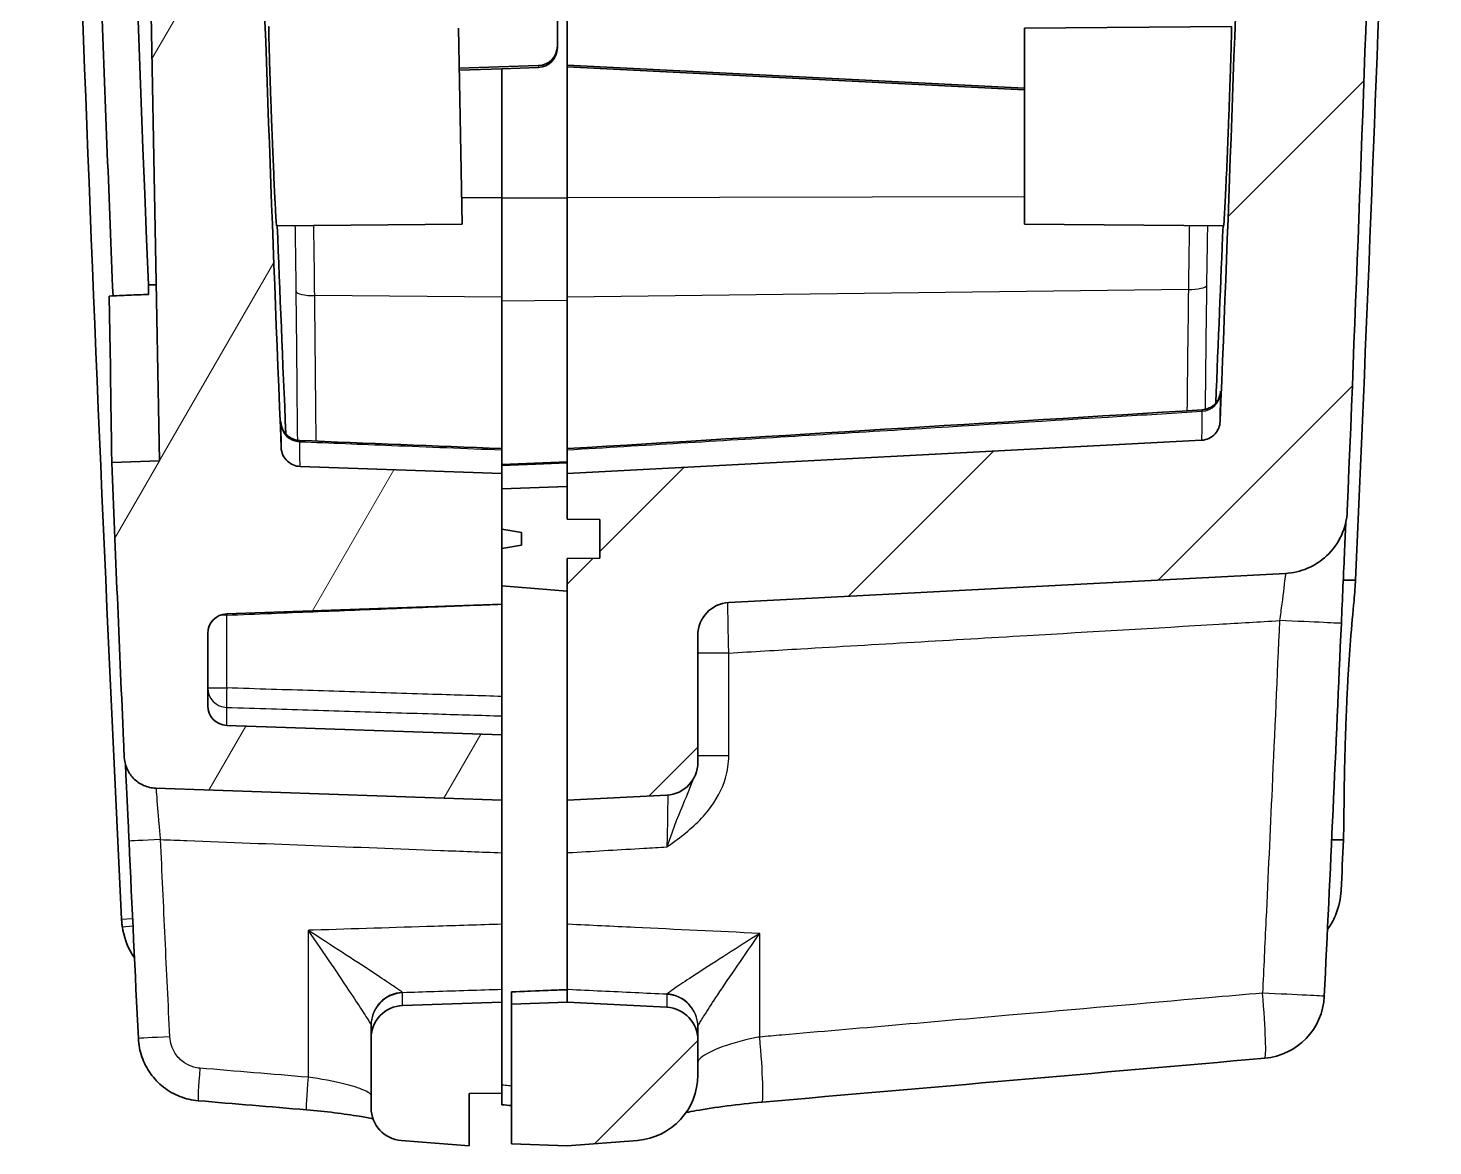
# Model space of a CAD drawing. Header units: millimetres. Extents: x 0 to 1594, y 0 to 281.
# Drawn here: x 646.35 to 667.85, y 130.27 to 147.38 of the extents above; entities that cross this region are included whole.
import ezdxf

# ---------------------------------------------------------------- set-up
doc = ezdxf.new("R2010")
doc.units = ezdxf.units.MM
doc.layers.add('Hatch (ISO)', color=1, linetype='Continuous', lineweight=18, true_color=0xff0000)
doc.layers.add('Visible (ISO)', color=7, linetype='Continuous', lineweight=35)
doc.layers.add('Visible Narrow (ISO)', color=7, linetype='Continuous', lineweight=25)

msp = doc.modelspace()

# ---------------------------------------------------------------- hatches: boundary and pattern name
at = {"layer": 'Hatch (ISO)'}
h = msp.add_hatch(dxfattribs=at)
h.set_pattern_fill('ANSI31', color=256, scale=25.4, angle=14.99998, style=0)
h.set_pattern_definition([(60, (386.5, -8), (-2.74963, 1.5875), [])])
edge = h.paths.add_edge_path()
edge.add_ellipse((652.1004, 130.8548), major_axis=(-0.5, 0), ratio=1, start_angle=0, end_angle=85.5)
edge.add_line((652.0612, 130.3564), (653.1004, 130.2746))
edge.add_line((653.1004, 130.2746), (653.1004, 131.0746))
edge.add_line((653.1004, 131.0746), (653.6004, 131.0789))
edge.add_line((653.6004, 131.0789), (653.6004, 132.4746))
edge.add_line((653.6004, 132.4746), (652.0829, 132.4216))
edge.add_ellipse((652.1004, 131.9219), major_axis=(-0.0174, 0.4997), ratio=1, start_angle=0, end_angle=88)
edge.add_line((651.6004, 131.9219), (651.6004, 130.8548))
edge = h.paths.add_edge_path()
edge.add_line((647.4128, 190.2909), (648.364, 140.7534))
edge.add_line((648.364, 140.7534), (647.6306, 140.7278))
edge.add_spline(control_points=[(647.6306, 140.7278), (647.6866, 139.3537), (647.7448, 137.9798), (647.8109, 136.4786), (647.8166, 136.3513), (647.8222, 136.2239)], knot_values=[-0.917369, -0.917369, -0.917369, -0.917369, -0.5048174, -0.5048174, -0.4665817, -0.4665817, -0.4665817, -0.4665817], degree=3, periodic=0)
edge.add_spline(control_points=[(647.8222, 136.2239), (647.8249, 136.1645), (647.8381, 136.1059), (647.8846, 135.9962), (647.9174, 135.946), (648.003, 135.8554), (648.0565, 135.8172), (648.1752, 135.7636), (648.2392, 135.7487), (648.3043, 135.7464)], knot_values=[-0.0747948, -0.0747948, -0.0747948, -0.0747948, -0.0569296, -0.0569296, -0.0390644, -0.0390644, -0.0195322, -0.0195322, 0, 0, 0, 0], degree=3, periodic=0)
edge.add_line((648.3043, 135.7464), (653.6004, 135.5615))
edge.add_line((653.6004, 135.5615), (653.6004, 136.5615))
edge.add_line((653.6004, 136.5615), (649.3899, 136.7085))
edge.add_ellipse((649.4004, 137.0083), major_axis=(-0.0105, -0.2998), ratio=1, start_angle=272, end_angle=360, ccw=False)
edge.add_line((649.1004, 137.0083), (649.1004, 138.1146))
edge.add_ellipse((649.4004, 138.1146), major_axis=(-0.3, 0), ratio=1, start_angle=272, end_angle=360, ccw=False)
edge.add_line((649.3899, 138.4144), (653.6004, 138.5615))
edge.add_line((653.6004, 138.5615), (653.6004, 138.8402))
edge.add_line((653.6004, 138.8402), (653.6004, 139.4115))
edge.add_line((653.6004, 139.4115), (653.9004, 139.4644))
edge.add_line((653.9004, 139.4644), (653.9004, 139.6586))
edge.add_line((653.9004, 139.6586), (653.6004, 139.7115))
edge.add_line((653.6004, 139.7115), (653.6004, 140.3265))
edge.add_line((653.6004, 140.3265), (653.6004, 140.5615))
edge.add_line((653.6004, 140.5615), (650.5127, 140.6693))
edge.add_spline(control_points=[(650.5127, 140.6693), (650.4768, 140.6705), (650.4415, 140.6782), (650.3751, 140.7057), (650.3447, 140.7254), (650.2899, 140.7765), (650.2668, 140.8085), (650.2342, 140.8795), (650.225, 140.9179), (650.2234, 140.9569)], knot_values=[-0.0449894, -0.0449894, -0.0449894, -0.0449894, -0.034214, -0.034214, -0.0234387, -0.0234387, -0.0117193, -0.0117193, 0, 0, 0, 0], degree=3, periodic=0)
edge.add_spline(control_points=[(650.2234, 140.9569), (649.9543, 147.582), (649.7381, 154.21), (649.3458, 170.1403), (649.2209, 179.4485), (649.2004, 188.7539)], knot_values=[-4.7805352, -4.7805352, -4.7805352, -4.7805352, -2.7916326, -2.7916326, 0, 0, 0, 0], degree=3, periodic=0)
edge.add_line((649.2004, 188.7539), (649.2004, 191.2039))
edge.add_spline(control_points=[(649.2004, 191.2039), (649.2461, 192.6233), (649.351, 194.0418), (649.6686, 196.7826), (649.8749, 198.1076), (650.1333, 199.4215)], knot_values=[-0.8517017, -0.8517017, -0.8517017, -0.8517017, -0.4256665, -0.4256665, -0.0239772, -0.0239772, -0.0239772, -0.0239772], degree=3, periodic=0)
edge.add_spline(control_points=[(650.1333, 199.4215), (650.1387, 199.4491), (650.1481, 199.4759), (650.1739, 199.526), (650.1902, 199.5491), (650.2364, 199.598), (650.2686, 199.6209), (650.3398, 199.6531), (650.3782, 199.662), (650.4172, 199.6634)], knot_values=[-0.040353, -0.040353, -0.040353, -0.040353, -0.0318958, -0.0318958, -0.0234387, -0.0234387, -0.0117193, -0.0117193, 0, 0, 0, 0], degree=3, periodic=0)
edge.add_line((650.4172, 199.6634), (653.6004, 199.7746))
edge.add_line((653.6004, 199.7746), (653.6004, 200.0095))
edge.add_line((653.6004, 200.0095), (653.6004, 200.8746))
edge.add_line((653.6004, 200.8746), (653.9004, 200.9275))
edge.add_line((653.9004, 200.9275), (653.9004, 201.1217))
edge.add_line((653.9004, 201.1217), (653.6004, 201.1746))
edge.add_line((653.6004, 201.1746), (653.6004, 201.4702))
edge.add_line((653.6004, 201.4702), (653.1004, 201.4746))
edge.add_line((653.1004, 201.4746), (653.1004, 202.2746))
edge.add_line((653.1004, 202.2746), (648.7365, 201.9311))
edge.add_spline(control_points=[(648.7365, 201.9311), (648.654, 201.9246), (648.5727, 201.9079), (648.416, 201.8549), (648.3413, 201.8188), (648.1625, 201.7032), (648.068, 201.6118), (647.9194, 201.3979), (647.8667, 201.2775), (647.8386, 201.1503)], knot_values=[-0.1277509, -0.1277509, -0.1277509, -0.1277509, -0.1029399, -0.1029399, -0.0781289, -0.0781289, -0.0390644, -0.0390644, 0, 0, 0, 0], degree=3, periodic=0)
edge.add_spline(control_points=[(647.8386, 201.1503), (647.5056, 199.6462), (647.2383, 198.1265), (646.8025, 194.824), (646.6566, 193.0352), (646.6004, 191.2452)], knot_values=[-0.9993222, -0.9993222, -0.9993222, -0.9993222, -0.5372447, -0.5372447, 0, 0, 0, 0], degree=3, periodic=0)
edge.add_line((646.6004, 191.2452), (646.6004, 190.3193))
edge.add_line((646.6004, 190.3193), (647.4128, 190.2909))
h = msp.add_hatch(dxfattribs=at)
h.set_pattern_fill('ANSI31', color=256, scale=25.4, style=0)
h.set_pattern_definition([(45, (386.5, -8), (-2.245064, 2.245064), [])])
edge = h.paths.add_edge_path()
edge.add_ellipse((656.1004, 131.8953), major_axis=(0.5, 0), ratio=1, start_angle=0, end_angle=87)
edge.add_line((656.1266, 132.3946), (654.6004, 132.4746))
edge.add_line((654.6004, 132.4746), (653.7504, 132.4449))
edge.add_line((653.7504, 132.4449), (653.7504, 130.3043))
edge.add_line((653.7504, 130.3043), (654.6004, 130.2746))
edge.add_line((654.6004, 130.2746), (655.6788, 130.3594))
edge.add_ellipse((655.6004, 131.3564), major_axis=(0.0785, -0.9969), ratio=1, start_angle=0, end_angle=85.5)
edge.add_line((656.6004, 131.3564), (656.6004, 131.8953))
edge = h.paths.add_edge_path()
edge.add_line((655.1004, 139.8571), (655.1004, 139.2658))
edge.add_line((655.1004, 139.2658), (654.6004, 139.2615))
edge.add_line((654.6004, 139.2615), (654.6004, 138.7615))
edge.add_line((654.6004, 138.7615), (654.6004, 135.5615))
edge.add_line((654.6004, 135.5615), (656.1266, 135.6414))
edge.add_ellipse((656.1004, 136.1408), major_axis=(0.0262, -0.4993), ratio=1, start_angle=0, end_angle=87)
edge.add_line((656.6004, 136.1408), (656.6004, 138.087))
edge.add_ellipse((657.1004, 138.087), major_axis=(-0.5, 0), ratio=1, start_angle=273, end_angle=360, ccw=False)
edge.add_line((657.0742, 138.5863), (665.5931, 139.0327))
edge.add_spline(control_points=[(665.5931, 139.0327), (665.7096, 139.0389), (665.8242, 139.0653), (666.039, 139.1565), (666.1375, 139.2206), (666.3181, 139.389), (666.395, 139.4955), (666.5038, 139.7322), (666.5345, 139.86), (666.5399, 139.9901)], knot_values=[-0.1481359, -0.1481359, -0.1481359, -0.1481359, -0.1131324, -0.1131324, -0.0781289, -0.0781289, -0.0390644, -0.0390644, 0, 0, 0, 0], degree=3, periodic=0)
edge.add_spline(control_points=[(666.5399, 139.9901), (666.8211, 146.7961), (667.0465, 153.6052), (667.4514, 169.8558), (667.5796, 179.3035), (667.6004, 188.7482)], knot_values=[-4.8766958, -4.8766958, -4.8766958, -4.8766958, -2.8334179, -2.8334179, 0, 0, 0, 0], degree=3, periodic=0)
edge.add_line((667.6004, 188.7482), (667.6004, 191.2452))
edge.add_spline(control_points=[(667.6004, 191.2452), (667.5518, 192.7937), (667.436, 194.3411), (667.1275, 196.9498), (666.9687, 198.0167), (666.7778, 199.0777)], knot_values=[-0.929163, -0.929163, -0.929163, -0.929163, -0.4644052, -0.4644052, -0.1411166, -0.1411166, -0.1411166, -0.1411166], degree=3, periodic=0)
edge.add_spline(control_points=[(666.7778, 199.0777), (666.7607, 199.1728), (666.7298, 199.265), (666.6427, 199.4376), (666.5868, 199.5171), (666.431, 199.682), (666.324, 199.7583), (666.0866, 199.8655), (665.9586, 199.8954), (665.8285, 199.9)], knot_values=[-0.1361333, -0.1361333, -0.1361333, -0.1361333, -0.1071311, -0.1071311, -0.0781289, -0.0781289, -0.0390644, -0.0390644, 0, 0, 0, 0], degree=3, periodic=0)
edge.add_line((665.8285, 199.9), (655.8899, 200.247))
edge.add_ellipse((655.9004, 200.5469), major_axis=(-0.0105, -0.2998), ratio=1, start_angle=272, end_angle=360, ccw=False)
edge.add_line((655.6004, 200.5469), (655.6004, 201.9186))
edge.add_ellipse((655.3004, 201.9186), major_axis=(0.3, 0), ratio=1, start_angle=0, end_angle=85.5)
edge.add_line((655.3239, 202.2176), (654.6004, 202.2746))
edge.add_line((654.6004, 202.2746), (654.6004, 202.0746))
edge.add_line((654.6004, 202.0746), (654.6004, 201.0746))
edge.add_line((654.6004, 201.0746), (655.1004, 201.0702))
edge.add_line((655.1004, 201.0702), (655.1004, 200.4789))
edge.add_line((655.1004, 200.4789), (654.6004, 200.4746))
edge.add_line((654.6004, 200.4746), (654.6004, 199.9746))
edge.add_line((654.6004, 199.9746), (654.6004, 198.2572))
edge.add_line((654.6004, 198.2572), (664.7048, 197.9043))
edge.add_spline(control_points=[(664.7048, 197.9043), (664.7348, 197.9032), (664.7645, 197.8977), (664.8213, 197.8779), (664.8481, 197.8638), (664.9037, 197.8228), (664.9303, 197.7937), (664.9709, 197.727), (664.9845, 197.6899), (664.9906, 197.6514)], knot_values=[-0.041477, -0.041477, -0.041477, -0.041477, -0.0324578, -0.0324578, -0.0234387, -0.0234387, -0.0117193, -0.0117193, 0, 0, 0, 0], degree=3, periodic=0)
edge.add_spline(control_points=[(664.9906, 197.6514), (665.1358, 196.7337), (665.2562, 195.812), (665.3901, 194.5173), (665.4245, 194.1461), (665.4548, 193.7746)], knot_values=[-0.6467299, -0.6467299, -0.6467299, -0.6467299, -0.3680675, -0.3680675, -0.2562605, -0.2562605, -0.2562605, -0.2562605], degree=3, periodic=0)
edge.add_line((665.4548, 193.7746), (665.7004, 193.7746))
edge.add_line((665.7004, 193.7746), (665.7004, 192.7038))
edge.add_line((665.7004, 192.7038), (665.5004, 192.7038))
edge.add_line((665.5004, 192.7038), (665.5004, 192.4485))
edge.add_line((665.5004, 192.4485), (665.7004, 192.4485))
edge.add_line((665.7004, 192.4485), (665.7004, 191.444))
edge.add_line((665.7004, 191.444), (665.5004, 191.444))
edge.add_line((665.5004, 191.444), (665.5004, 190.1869))
edge.add_line((665.5004, 190.1869), (665.7004, 190.1869))
edge.add_line((665.7004, 190.1869), (665.7004, 189.1006))
edge.add_line((665.7004, 189.1006), (665.5004, 189.1006))
edge.add_line((665.5004, 189.1006), (665.5004, 188.8453))
edge.add_line((665.5004, 188.8453), (665.7004, 188.8453))
edge.add_line((665.7004, 188.8453), (665.7004, 187.7746))
edge.add_line((665.7004, 187.7746), (665.5979, 187.7746))
edge.add_spline(control_points=[(665.5979, 187.7746), (665.5714, 178.9116), (665.4502, 170.0464), (665.0737, 154.576), (664.8602, 147.9655), (664.594, 141.3578)], knot_values=[-5.4156805, -5.4156805, -5.4156805, -5.4156805, -2.7568396, -2.7568396, -0.7731874, -0.7731874, -0.7731874, -0.7731874], degree=3, periodic=0)
edge.add_spline(control_points=[(664.594, 141.3578), (664.5926, 141.3228), (664.5851, 141.2883), (664.5584, 141.2234), (664.5395, 141.1936), (664.4896, 141.1389), (664.4579, 141.1154), (664.3872, 141.082), (664.349, 141.0724), (664.31, 141.0703)], knot_values=[-0.0444721, -0.0444721, -0.0444721, -0.0444721, -0.0339554, -0.0339554, -0.0234387, -0.0234387, -0.0117193, -0.0117193, 0, 0, 0, 0], degree=3, periodic=0)
edge.add_line((664.31, 141.0703), (654.6004, 140.5615))
edge.add_line((654.6004, 140.5615), (654.6004, 140.3615))
edge.add_line((654.6004, 140.3615), (654.6004, 139.8615))
edge.add_line((654.6004, 139.8615), (655.1004, 139.8571))
h = msp.add_hatch(dxfattribs=at)
h.set_pattern_fill('ANSI31', color=256, scale=25.4, angle=90.00021, style=0)
h.set_pattern_definition([(135.0002, (386.5, -8), (-2.245056, -2.245072), [])])
h.paths.add_polyline_path([(653.6004, 138.8402), (654.6004, 138.7615), (654.6004, 139.2615), (655.1004, 139.2658), (655.1004, 139.8571), (654.6004, 139.8615), (654.6004, 140.3615), (653.6004, 140.3265), (653.6004, 139.7115), (653.6004, 139.4115)])
h.paths.add_polyline_path([(653.6004, 201.9959), (653.6004, 201.4702), (653.6004, 201.1746), (653.6004, 200.8746), (653.6004, 200.0095), (654.6004, 199.9746), (654.6004, 200.4746), (655.1004, 200.4789), (655.1004, 201.0702), (654.6004, 201.0746), (654.6004, 202.0746)])

# ---------------------------------------------------------------- linework, layer by layer
at = {"layer": 'Visible (ISO)'}
for p, q in [((647.4128, 190.2909), (648.364, 140.7534)), ((654.4504, 147.1001), (654.4504, 149.8089)), ((654.6004, 146.8097), (654.6004, 149.7081)), ((652.9377, 147.3751), (652.9953, 144.3746)), ((661.6004, 147.3746), (664.7659, 147.4022)), ((661.6004, 144.3746), (661.6004, 147.3746)), ((654.4504, 147.0736), (654.4504, 147.1001)), ((652.9495, 146.7599), (654.1609, 146.8008)), ((653.6004, 146.7534), (652.9501, 146.7314)), ((653.6004, 146.7534), (654.1609, 146.7736)), ((653.6004, 146.7534), (653.6004, 144.7842)), ((654.6004, 146.7831), (654.6004, 146.8097)), ((654.6004, 146.8097), (661.6004, 146.4553)), ((654.6004, 144.7842), (654.6004, 146.7831)), ((661.6004, 146.4286), (654.6004, 146.7831)), ((653.6004, 144.7842), (653.6004, 143.2586)), ((654.6004, 143.2586), (654.6004, 144.7842)), ((652.9953, 144.3746), (650.1543, 144.3498)), ((661.6004, 144.3746), (664.6469, 144.348)), ((653.6004, 143.2586), (653.6004, 140.9416)), ((654.6004, 140.9418), (654.6004, 143.2586)), ((664.31, 141.0703), (654.6004, 140.5615)), ((653.6004, 140.9233), (653.6004, 140.9416)), ((653.6004, 140.9233), (653.6004, 140.5615)), ((654.6004, 140.9418), (654.6004, 140.9235)), ((654.6004, 140.5615), (654.6004, 140.9235)), ((648.364, 140.7534), (647.6306, 140.7278)), ((653.6004, 140.5615), (650.5127, 140.6693)), ((653.6004, 140.7012), (654.6004, 140.7416)), ((653.6004, 139.7115), (653.6004, 140.5615)), ((654.6004, 140.5615), (654.6004, 139.8615)), ((654.6004, 140.3615), (653.6004, 140.3265)), ((653.6004, 140.3265), (653.6004, 138.8402)), ((654.6004, 139.8615), (654.6004, 140.3615)), ((654.6004, 139.8615), (655.1004, 139.8571)), ((655.1004, 139.8571), (654.6004, 139.8615)), ((655.1004, 139.8571), (655.1004, 139.2658)), ((655.1004, 139.2658), (655.1004, 139.8571)), ((653.9004, 139.6586), (653.6004, 139.7115)), ((653.9004, 139.4644), (653.9004, 139.6586)), ((653.6004, 139.4115), (653.9004, 139.4644)), ((653.6004, 138.5615), (653.6004, 139.4115)), ((655.1004, 139.2658), (654.6004, 139.2615)), ((654.6004, 139.2615), (655.1004, 139.2658)), ((654.6004, 139.2615), (654.6004, 135.5615)), ((654.6004, 138.7615), (654.6004, 139.2615)), ((657.0742, 138.5863), (665.5931, 139.0327)), ((653.6004, 138.8402), (654.6004, 138.7615)), ((649.3899, 138.4144), (653.6004, 138.5615)), ((653.6004, 138.5613), (653.6004, 138.5615)), ((653.6004, 138.5613), (653.6004, 137.1499)), ((649.1004, 137.0083), (649.1004, 138.1146)), ((656.6004, 136.1408), (656.6004, 138.087)), ((653.6004, 136.8524), (653.6004, 137.1499)), ((653.6004, 136.8524), (653.6004, 136.5615)), ((653.6004, 136.5615), (649.3899, 136.7085)), ((653.6004, 135.5615), (653.6004, 136.5615)), ((648.3043, 135.7464), (653.6004, 135.5615)), ((653.6004, 134.7591), (653.6004, 135.5615)), ((654.6004, 135.5615), (656.1266, 135.6414)), ((654.6004, 135.5615), (654.6004, 134.7599)), ((653.6004, 134.7591), (653.6004, 133.6658)), ((654.6004, 133.6652), (654.6004, 134.7599)), ((653.6004, 132.671), (653.6004, 133.6658)), ((654.6004, 133.6652), (654.6004, 132.6711)), ((653.6004, 132.671), (653.6004, 132.4746)), ((654.6004, 132.6653), (653.7504, 132.6327)), ((654.6004, 132.664), (654.6004, 132.6711)), ((654.6004, 132.4746), (654.6004, 132.664)), ((653.6004, 132.4746), (652.0829, 132.4216)), ((653.6004, 131.0789), (653.6004, 132.4746)), ((653.7504, 132.6327), (653.7504, 132.6314)), ((653.7504, 132.6314), (653.7504, 132.4449)), ((654.6004, 132.4746), (653.7504, 132.4449)), ((653.7504, 132.4449), (653.7504, 130.3043)), ((656.1266, 132.3946), (654.6004, 132.4746)), ((651.6004, 132.1166), (651.6004, 131.9219)), ((656.6004, 131.8953), (656.6004, 132.0948)), ((651.6004, 131.9219), (651.6004, 130.8548)), ((656.6004, 131.3564), (656.6004, 131.8953)), ((653.1004, 131.0746), (653.6004, 131.0789)), ((653.1004, 130.2746), (653.1004, 131.0746)), ((653.6004, 131.0789), (653.6004, 130.9048)), ((652.0612, 130.3564), (653.1004, 130.2746)), ((653.7504, 130.3043), (654.6004, 130.2746)), ((654.6004, 130.2746), (655.6788, 130.3594))]:
    msp.add_line(p, q, dxfattribs=at)
for centre, radius, start, end in [((657.1004, 138.087), 0.5, 93, 180), ((649.4004, 138.1146), 0.3, 92, 180), ((649.4004, 137.0083), 0.3, 180, 268), ((656.1004, 136.1408), 0.5, 273, 0), ((665.1897, 132.6119), 1, 275.01086, 357.25261), ((652.1004, 131.9219), 0.5, 92, 180), ((656.1004, 131.8953), 0.5, 0, 87), ((655.6004, 131.3564), 1, 274.5, 0), ((652.1004, 130.8548), 0.5, 180, 265.5)]:
    msp.add_arc(centre, radius, start, end, dxfattribs=at)
for centre, major_axis, ratio, start_param, end_param in [((654.1504, 147.1005), (0.2538, -0.1602), 0.9987115, 5.309807, 6.8456967), ((654.1504, 147.0732), (0.2538, 0.1602), 0.9987115, 4.1847841, 5.7206739), ((72.4111, 9772.7656), (85.8489, -9649.056), 0.9986304, 0.0515445, 0.0525549), ((1543.9362, 22217.7649), (-129.7775, -22094.4041), 0.999391, 6.2485907, 6.2487309), ((-555.4454, 191.3475), (0.0007, -1224.7193), 0.9986318, 1.5227797, 1.5274419), ((1875.0418, 191.3096), (0.0004, 1229.1871), 0.9993913, 1.6166736, 1.6191321), ((-245.9914, 10555.7096), (-62.6673, -10463.7862), 0.9986283, 0.0925748, 0.0933139), ((2453.6244, 21676.009), (61.1756, -21620.5054), 0.9993906, 6.1967358, 6.1968127), ((1152.4465, 5753.0315), (10.069, -5644.3475), 0.9969167, 6.1926264, 6.1926531)]:
    msp.add_ellipse(centre, major_axis=major_axis, ratio=ratio, start_param=start_param, end_param=end_param, dxfattribs=at)
for points, knots in [([(646.3504, 189.7047), (646.3609, 185.0251), (646.3988, 180.3457), (646.5293, 170.9877), (646.6219, 166.309), (646.7418, 161.631), (646.8616, 156.961), (647.0086, 152.2918), (647.3557, 142.995), (647.5553, 138.3673), (647.7816, 133.7408)], [-5.6883066, -5.6883066, -5.6883066, -5.6883066, -4.2834664, -4.2834664, -2.8786262, -2.8786262, -2.8786262, -1.4762002, -1.4762002, -0.085629, -0.085629, -0.085629, -0.085629]), ([(666.6657, 138.9312), (666.9962, 146.3629), (667.2577, 153.7976), (667.6957, 170.7102), (667.8291, 180.1885), (667.8504, 189.6675)], [-5.13567, -5.13567, -5.13567, -5.13567, -2.9023779, -2.9023779, -0.0567149, -0.0567149, -0.0567149, -0.0567149]), ([(650.2234, 140.9569), (649.9543, 147.582), (649.7381, 154.21), (649.3458, 170.1403), (649.2209, 179.4485), (649.2004, 188.7539)], [-4.7805352, -4.7805352, -4.7805352, -4.7805352, -2.7916326, -2.7916326, 0, 0, 0, 0]), ([(666.5399, 139.9901), (666.8211, 146.7961), (667.0465, 153.6052), (667.4514, 169.8558), (667.5796, 179.3035), (667.6004, 188.7482)], [-4.8766958, -4.8766958, -4.8766958, -4.8766958, -2.8334179, -2.8334179, 0, 0, 0, 0]), ([(647.6499, 143.2789), (647.5904, 144.7345), (647.5336, 146.1901), (647.3057, 152.3129), (647.1592, 156.9809), (647.0398, 161.6498), (646.9203, 166.3267), (646.8281, 171.0042), (646.705, 179.8686), (646.6688, 184.0555), (646.6544, 188.2425)], [1.0387474, 1.0387474, 1.0387474, 1.0387474, 1.4762002, 1.4762002, 2.8786262, 2.8786262, 2.8786262, 4.2834664, 4.2834664, 5.5407635, 5.5407635, 5.5407635, 5.5407635]), ([(665.5979, 187.7746), (665.5714, 178.9116), (665.4502, 170.0464), (665.0737, 154.576), (664.8602, 147.9655), (664.594, 141.3578)], [-5.4156805, -5.4156805, -5.4156805, -5.4156805, -2.7568396, -2.7568396, -0.7731874, -0.7731874, -0.7731874, -0.7731874]), ([(650.1543, 144.3498), (650.1526, 144.3498), (650.1496, 144.3795), (650.1415, 144.4997), (650.1363, 144.593), (650.1244, 144.8278), (650.118, 144.9653), (650.105, 145.2596), (650.0986, 145.4119), (650.0878, 145.6782), (650.0835, 145.7881), (650.0755, 145.9959), (650.0719, 146.0934), (650.0644, 146.2991), (650.0606, 146.406), (650.0521, 146.6533), (650.0478, 146.7872), (650.0399, 147.0519), (650.0367, 147.1711), (650.0335, 147.3414), (650.0334, 147.39), (650.035, 147.3999), (650.0352, 147.4004), (650.0354, 147.4004)], [-0.58888269, -0.58888269, -0.58888269, -0.58888269, -0.53663845, -0.53663845, -0.48103448, -0.48103448, -0.42784048, -0.42784048, -0.37928904, -0.37928904, -0.34625382, -0.34625382, -0.31687713, -0.31687713, -0.28317129, -0.28317129, -0.23529257, -0.23529257, -0.17550172, -0.17550172, -0.1150727, -0.1150727, -0.1083331, -0.1083331, -0.1083331, -0.1083331]), ([(664.7659, 147.4022), (664.7668, 147.4022), (664.7674, 147.3912), (664.7676, 147.3313), (664.7665, 147.2612), (664.7614, 147.0533), (664.7573, 146.9113), (664.7483, 146.6307), (664.7442, 146.5066), (664.7361, 146.278), (664.7325, 146.1772), (664.725, 145.976), (664.7212, 145.8764), (664.7125, 145.6533), (664.7076, 145.531), (664.695, 145.2282), (664.6875, 145.0564), (664.6732, 144.7515), (664.6667, 144.6229), (664.6557, 144.4326), (664.6514, 144.3735), (664.6479, 144.3502), (664.6474, 144.348), (664.6469, 144.348)], [-0.57875303, -0.57875303, -0.57875303, -0.57875303, -0.54686533, -0.54686533, -0.49175215, -0.49175215, -0.4309219, -0.4309219, -0.38931634, -0.38931634, -0.3582966, -0.3582966, -0.3284235, -0.3284235, -0.29119458, -0.29119458, -0.23303698, -0.23303698, -0.1728034, -0.1728034, -0.11187304, -0.11187304, -0.09759332, -0.09759332, -0.09759332, -0.09759332]), ([(647.5934, 143.2765), (647.6934, 143.2807), (647.7932, 143.2849), (647.9929, 143.2933), (648.0929, 143.2975), (648.1929, 143.3017)], [-0.060067346, -0.060067346, -0.060067346, -0.060067346, -0.030039325, -0.030039325, 0, 0, 0, 0]), ([(647.6306, 140.7278), (647.6306, 140.7278), (647.6306, 140.7289), (647.6297, 140.7911), (647.6184, 141.6546), (647.5934, 143.2765)], [-1.3552378, -1.3552378, -1.3552378, -1.3552378, -1.3070956, -1.3070956, -0.0156897, -0.0156897, -0.0156897, -0.0156897]), ([(664.3187, 141.5356), (664.3507, 141.5375), (664.3809, 141.5447), (664.4364, 141.5658), (664.4601, 141.5801), (664.5042, 141.6127), (664.5204, 141.6303), (664.5523, 141.6692), (664.5612, 141.6863), (664.5795, 141.7225), (664.5832, 141.7349), (664.5895, 141.7548), (664.5911, 141.7614), (664.5936, 141.7722), (664.5943, 141.7761), (664.5957, 141.7836), (664.5962, 141.7866), (664.5972, 141.7932), (664.5974, 141.7953), (664.5978, 141.7989), (664.5979, 141.7996), (664.5979, 141.7996)], [0.033046997, 0.033046997, 0.033046997, 0.033046997, 0.033340055, 0.033340055, 0.033682863, 0.033682863, 0.034159973, 0.034159973, 0.034948028, 0.034948028, 0.036312804, 0.036312804, 0.037763886, 0.037763886, 0.039302779, 0.039302779, 0.041436972, 0.041436972, 0.04529978, 0.04529978, 0.050650537, 0.050650537, 0.050650537, 0.050650537]), ([(650.2205, 141.3317), (650.2205, 141.3317), (650.2205, 141.3317), (650.2206, 141.3313), (650.2205, 141.3304), (650.2221, 141.3194), (650.2225, 141.3169), (650.2235, 141.3111), (650.224, 141.3086), (650.2256, 141.3007), (650.2268, 141.2948), (650.2319, 141.2767), (650.2348, 141.2662), (650.2474, 141.2372), (650.253, 141.2248), (650.2718, 141.1948), (650.2823, 141.1793), (650.3113, 141.1487), (650.3251, 141.1358), (650.3696, 141.1039), (650.4063, 141.084), (650.47, 141.0699), (650.4878, 141.0675), (650.5061, 141.0667)], [0.304786413, 0.304786413, 0.304786413, 0.304786413, 0.305596375, 0.305596375, 0.313840772, 0.313840772, 0.315757861, 0.315757861, 0.316861886, 0.316861886, 0.318533943, 0.318533943, 0.319928402, 0.319928402, 0.320649597, 0.320649597, 0.321172542, 0.321172542, 0.321487448, 0.321487448, 0.321927801, 0.321927801, 0.322085169, 0.322085169, 0.322085169, 0.322085169]), ([(664.594, 141.3578), (664.5926, 141.3228), (664.5851, 141.2883), (664.5584, 141.2234), (664.5395, 141.1936), (664.4896, 141.1389), (664.4579, 141.1154), (664.3872, 141.082), (664.349, 141.0724), (664.31, 141.0703)], [-0.044472057, -0.044472057, -0.044472057, -0.044472057, -0.033955363, -0.033955363, -0.023438668, -0.023438668, -0.011719334, -0.011719334, 0, 0, 0, 0]), ([(650.5127, 140.6693), (650.4768, 140.6705), (650.4415, 140.6782), (650.3751, 140.7057), (650.3447, 140.7254), (650.2899, 140.7765), (650.2668, 140.8085), (650.2342, 140.8795), (650.225, 140.9179), (650.2234, 140.9569)], [-0.044989386, -0.044989386, -0.044989386, -0.044989386, -0.034214027, -0.034214027, -0.023438668, -0.023438668, -0.011719334, -0.011719334, 0, 0, 0, 0]), ([(647.6306, 140.7278), (647.6866, 139.3537), (647.7448, 137.9798), (647.8109, 136.4786), (647.8166, 136.3513), (647.8222, 136.2239)], [-0.91736904, -0.91736904, -0.91736904, -0.91736904, -0.50481741, -0.50481741, -0.46658165, -0.46658165, -0.46658165, -0.46658165]), ([(665.5931, 139.0327), (665.7096, 139.0389), (665.8242, 139.0653), (666.039, 139.1565), (666.1375, 139.2206), (666.3181, 139.389), (666.395, 139.4955), (666.5038, 139.7322), (666.5345, 139.86), (666.5399, 139.9901)], [-0.14813594, -0.14813594, -0.14813594, -0.14813594, -0.11313242, -0.11313242, -0.07812889, -0.07812889, -0.03906445, -0.03906445, 0, 0, 0, 0]), ([(666.5192, 139.8251), (666.5133, 139.7022), (666.5065, 139.556), (666.4911, 139.2205), (666.4825, 139.0292), (666.4655, 138.6467), (666.4572, 138.4572), (666.449, 138.2678)], [0.15977688, 0.15977688, 0.15977688, 0.15977688, 0.21893467, 0.21893467, 0.2817432, 0.2817432, 0.33872584, 0.33872584, 0.33872584, 0.33872584]), ([(666.6657, 138.9312), (666.6627, 138.8895), (666.6595, 138.8421), (666.6525, 138.735), (666.6488, 138.6752), (666.6448, 138.6103)], [-0.06195571, -0.06195571, -0.06195571, -0.06195571, -0.032840642, -0.032840642, -0.003097641, -0.003097641, -0.003097641, -0.003097641]), ([(666.6448, 138.6103), (666.6252, 138.4396), (666.6062, 138.2348), (666.5746, 137.8182), (666.5616, 137.6167), (666.5432, 137.2824), (666.5369, 137.1549), (666.5275, 136.9455), (666.5241, 136.864), (666.52, 136.7569), (666.519, 136.731), (666.5175, 136.6889), (666.5169, 136.6725), (666.5157, 136.6412), (666.5152, 136.6261), (666.514, 136.5917), (666.5134, 136.5724), (666.5113, 136.512), (666.51, 136.4712), (666.5011, 136.1796), (666.496, 135.9423), (666.4907, 135.5821), (666.4894, 135.4477), (666.4887, 135.2982), (666.4886, 135.2675), (666.4885, 135.2381)], [-0.38953395, -0.38953395, -0.38953395, -0.38953395, -0.31120587, -0.31120587, -0.24713035, -0.24713035, -0.20868363, -0.20868363, -0.1842162, -0.1842162, -0.17640437, -0.17640437, -0.17146016, -0.17146016, -0.16688159, -0.16688159, -0.16098215, -0.16098215, -0.14841276, -0.14841276, -0.07056253, -0.07056253, -0.01629908, -0.01629908, -0.00155516, -0.00155516, -0.00155516, -0.00155516]), ([(647.8222, 136.2239), (647.8249, 136.1645), (647.8381, 136.1059), (647.8846, 135.9962), (647.9174, 135.946), (648.003, 135.8554), (648.0565, 135.8172), (648.1752, 135.7636), (648.2392, 135.7487), (648.3043, 135.7464)], [-0.074794767, -0.074794767, -0.074794767, -0.074794767, -0.056929607, -0.056929607, -0.039064447, -0.039064447, -0.019532224, -0.019532224, 0, 0, 0, 0]), ([(647.839, 136.1157), (647.8395, 136.1071), (647.8399, 136.0984), (647.8454, 135.9893), (647.8513, 135.8698), (647.8642, 135.6042), (647.8711, 135.4583), (647.8839, 135.186), (647.8897, 135.062), (647.8954, 134.938)], [0.11549084, 0.11549084, 0.11549084, 0.11549084, 0.11965397, 0.11965397, 0.16679211, 0.16679211, 0.21393025, 0.21393025, 0.25121954, 0.25121954, 0.25121954, 0.25121954]), ([(666.4885, 135.2381), (666.4855, 135.1293), (666.4835, 135.0393), (666.4825, 134.9657), (666.4824, 134.961), (666.4824, 134.9564)], [-0.058824872, -0.058824872, -0.058824872, -0.058824872, -0.004085819, -0.004085819, -0.000284057, -0.000284057, -0.000284057, -0.000284057]), ([(666.4452, 134.1826), (666.4391, 134.0567), (666.4126, 133.9326), (666.3633, 133.81), (666.3609, 133.8043), (666.3586, 133.7987)], [0, 0, 0, 0, 0.03784055, 0.03784055, 0.039686412, 0.039686412, 0.039686412, 0.039686412]), ([(647.7816, 133.7408), (647.7826, 133.7211), (647.784, 133.7014), (647.7879, 133.662), (647.7904, 133.6424), (647.7933, 133.6228)], [-0.085628992, -0.085628992, -0.085628992, -0.085628992, -0.079701646, -0.079701646, -0.073774299, -0.073774299, -0.073774299, -0.073774299]), ([(647.7933, 133.6228), (647.8148, 133.4792), (647.8627, 133.3426), (647.9471, 133.1969), (647.9625, 133.1727), (647.9788, 133.1492)], [-0.075238386, -0.075238386, -0.075238386, -0.075238386, -0.031515365, -0.031515365, -0.022493133, -0.022493133, -0.022493133, -0.022493133]), ([(648.9554, 130.965), (648.8586, 130.9731), (648.7632, 130.9955), (648.583, 131.0664), (648.4984, 131.115), (648.3465, 131.234), (648.2794, 131.3043), (648.1678, 131.4608), (648.1234, 131.547), (648.0606, 131.7283), (648.0422, 131.8235), (648.0376, 131.9193)], [0, 0, 0, 0, 0.014524721, 0.014524721, 0.029049441, 0.029049441, 0.043574162, 0.043574162, 0.058098883, 0.058098883, 0.072623604, 0.072623604, 0.072623604, 0.072623604]), ([(657.5823, 130.944), (657.3989, 130.928), (657.2174, 130.9083), (656.8757, 130.8639), (656.7155, 130.8392), (656.5206, 130.8043), (656.4689, 130.7945), (656.4209, 130.7848)], [0, 0, 0, 0, 0.05948749, 0.05948749, 0.11921941, 0.11921941, 0.14251817, 0.14251817, 0.14251817, 0.14251817]), ([(650.611, 130.8262), (650.7572, 130.814), (650.9024, 130.7989), (651.1765, 130.765), (651.3054, 130.7462), (651.4972, 130.7136), (651.5682, 130.7), (651.6294, 130.6871)], [0, 0, 0, 0, 0.04598314, 0.04598314, 0.09216926, 0.09216926, 0.12404145, 0.12404145, 0.12404145, 0.12404145])]:
    msp.add_open_spline(points, degree=3, knots=knots, dxfattribs=at)
for points, degree in [([(648.1907, 143.4465), (647.5861, 158.3284), (647.2571, 173.2172), (647.2048, 188.1116)], 3), ([(650.1628, 144.3499), (650.2035, 143.3401), (650.2469, 142.29), (650.2952, 141.1658)], 3), ([(664.6381, 144.3481), (664.6035, 143.4886), (664.5663, 142.5869), (664.526, 141.6373)], 3), ([(648.1907, 143.4465), (648.2515, 143.4479), (648.3122, 143.4494)], 2), ([(648.1929, 143.3017), (648.1922, 143.3493), (648.1915, 143.3976), (648.1907, 143.4465)], 3), ([(666.4781, 138.9302), (666.5407, 138.9305), (666.6033, 138.9308), (666.6657, 138.9312)], 3), ([(666.4824, 134.9564), (666.4219, 134.9568), (666.3615, 134.9571), (666.3011, 134.9575)], 3), ([(666.4452, 134.1826), (666.4577, 134.4405), (666.4701, 134.6985), (666.4824, 134.9564)], 3), ([(666.3586, 133.7987), (666.3263, 133.7223), (666.2856, 133.65), (666.237, 133.5832)], 3)]:
    msp.add_open_spline(points, degree=degree, dxfattribs=at)
at = {"layer": 'Visible Narrow (ISO)'}
for p, q in [((654.1609, 146.8008), (654.1609, 146.7736)), ((652.9874, 144.7849), (653.6004, 144.7842)), ((653.6004, 144.7763), (654.6004, 144.7775)), ((654.6004, 144.7842), (661.6004, 144.7964)), ((653.6004, 143.2586), (650.737, 143.2823)), ((653.6004, 143.203), (654.6004, 143.2113)), ((664.1079, 143.3766), (654.6004, 143.2586)), ((649.3899, 138.3946), (649.2927, 138.3946)), ((649.3899, 137.2802), (649.3899, 138.3946)), ((657.0742, 137.8148), (656.6004, 137.8148)), ((657.0742, 136.2424), (657.0742, 137.8148)), ((649.1004, 137.2802), (649.3899, 137.2802)), ((649.3899, 136.7085), (649.3899, 136.9825)), ((657.0742, 136.2424), (656.6004, 136.2424)), ((647.7816, 133.7408), (647.9502, 133.7554)), ((647.9557, 133.637), (647.7933, 133.6228)), ((650.6353, 133.5719), (650.6353, 131.3245)), ((657.5481, 131.9402), (657.5481, 133.5251)), ((652.0829, 132.4216), (652.0829, 132.614)), ((656.1266, 132.5918), (656.1266, 132.3946))]:
    msp.add_line(p, q, dxfattribs=at)
for centre, major_axis, ratio, start_param, end_param in [((664.0922, 143.4475), (0.3, -0.0037), 0.2361002, 4.7676276, 6.1951288), ((650.7474, 143.3533), (-0.3, -0.0031), 0.2363667, 0.0885282, 1.533445), ((664.3006, 141.8085), (0.3, -0.0044), 0.9870524, 4.7791877, 6.2571679), ((650.5179, 141.3441), (-0.3, -0.0043), 0.989062, 0.026734, 1.5218346), ((649.4004, 138.3946), (-0.0118, 0.2998), 0.0348723, 1.5033533, 1.569419), ((665.4499, 138.3111), (0.9991, -0.0433), 0.0022683, 0, 1.5184856), ((649.4004, 137.2802), (-0.3, 0), 0.9928959, 0, 1.5358897), ((649.4004, 137.2802), (-0.0093, -0.2999), 0.0348828, 4.7134699, 6.1639168), ((648.3948, 134.9609), (-0.4995, -0.0229), 0.0016005, 4.7472589, 6.2831853), ((652.0974, 132.1256), (-0.4162, -0.277), 0.9935392, 4.163112, 5.6929533), ((652.1004, 132.1166), (-0.5, 0), 0.9955088, 4.7472956, 6.2831853), ((656.1004, 132.0948), (0.5, 0), 0.9954003, 0, 1.5184364), ((656.1021, 132.1017), (0.4471, -0.2239), 0.9943564, 0.4664736, 1.9803194), ((665.1897, 132.6119), (0.9989, -0.0479), 0.002512, 0, 1.5184967), ((665.1897, 132.6119), (0.0873, -0.9962), 0.0521365, 0, 1.5662251), ((648.537, 131.9435), (-0.4994, -0.0241), 0.0016862, 4.7472548, 6.2831853), ((657.4957, 131.9402), (0.0866, -0.9962), 0.0521398, 0, 1.5662637), ((648.9972, 131.4633), (-0.0418, -0.4983), 0.0347775, 4.7153057, 6.2831853), ((650.6527, 131.3245), (-0.0417, -0.4983), 0.0347778, 4.715303, 6.2831853)]:
    msp.add_ellipse(centre, major_axis=major_axis, ratio=ratio, start_param=start_param, end_param=end_param, dxfattribs=at)
for points, knots in [([(650.4349, 144.3523), (650.4365, 144.2554), (650.4381, 144.1586), (650.4432, 143.8207), (650.4463, 143.5804), (650.4487, 143.3439)], [0.04383824, 0.04383824, 0.04383824, 0.04383824, 0.0729855, 0.0729855, 0.145971, 0.145971, 0.145971, 0.145971]), ([(650.737, 143.2823), (650.7345, 143.5287), (650.7314, 143.7785), (650.7262, 144.1378), (650.7245, 144.2462), (650.7227, 144.3548)], [-0.145971, -0.145971, -0.145971, -0.145971, -0.0729855, -0.0729855, -0.04160154, -0.04160154, -0.04160154, -0.04160154]), ([(664.1229, 144.3526), (664.1212, 144.2628), (664.1196, 144.1732), (664.114, 143.8461), (664.1106, 143.6097), (664.1079, 143.3766)], [-0.094798932, -0.094798932, -0.094798932, -0.094798932, -0.068903982, -0.068903982, 0, 0, 0, 0]), ([(664.3917, 143.4968), (664.3943, 143.701), (664.3974, 143.9078), (664.4024, 144.1936), (664.4038, 144.2718), (664.4053, 144.3501)], [0.006081986, 0.006081986, 0.006081986, 0.006081986, 0.068903982, 0.068903982, 0.092483684, 0.092483684, 0.092483684, 0.092483684]), ([(650.4487, 143.3439), (650.4534, 142.8796), (650.458, 142.4184), (650.4655, 141.6623), (650.4684, 141.3654), (650.4713, 141.0702)], [0, 0, 0, 0, 0.14326554, 0.14326554, 0.23670049, 0.23670049, 0.23670049, 0.23670049]), ([(650.7591, 141.0565), (650.7564, 141.3311), (650.7537, 141.6072), (650.7464, 142.3471), (650.7418, 142.8132), (650.737, 143.2823)], [-0.22920895, -0.22920895, -0.22920895, -0.22920895, -0.14326554, -0.14326554, 0, 0, 0, 0]), ([(664.6004, 141.7964), (664.6009, 141.8308), (664.6, 141.8317), (664.5976, 141.7976), (664.5975, 141.7963), (664.5974, 141.7949)], [0, 0, 0, 0, 0.064321, 0.064321, 0.066847833, 0.066847833, 0.066847833, 0.066847833]), ([(654.6004, 140.9235), (655.1796, 140.9584), (655.7588, 140.9933), (657.5012, 141.0984), (658.6644, 141.1688), (659.8276, 141.2394), (660.9139, 141.3053), (662.0002, 141.3714), (663.4964, 141.4627), (663.9064, 141.4877), (664.3163, 141.5127)], [0.17577929, 0.17577929, 0.17577929, 0.17577929, 0.35009374, 0.35009374, 0.70018747, 0.70018747, 0.70018747, 1.02712639, 1.02712639, 1.15051661, 1.15051661, 1.15051661, 1.15051661]), ([(650.221, 141.3273), (650.2209, 141.3285), (650.2209, 141.3296), (650.2186, 141.3617), (650.2177, 141.3621), (650.2182, 141.3319)], [0.288862888, 0.288862888, 0.288862888, 0.288862888, 0.291054396, 0.291054396, 0.352434969, 0.352434969, 0.352434969, 0.352434969]), ([(650.5074, 141.0475), (650.9761, 141.0287), (651.4447, 141.0098), (651.9134, 140.991), (652.4757, 140.9684), (653.0381, 140.9459), (653.6004, 140.9233)], [-0.4851976, -0.4851976, -0.4851976, -0.4851976, -0.3444013, -0.3444013, -0.3444013, -0.1754622, -0.1754622, -0.1754622, -0.1754622]), ([(653.6004, 140.6853), (653.772, 140.6922), (653.9435, 140.699), (654.1151, 140.7059), (654.2769, 140.7124), (654.4386, 140.7189), (654.6004, 140.7254)], [0.15542898, 0.15542898, 0.15542898, 0.15542898, 0.20697448, 0.20697448, 0.20697448, 0.25557125, 0.25557125, 0.25557125, 0.25557125]), ([(665.5932, 139.0328), (665.5928, 139.0289), (665.5925, 139.0251), (665.5795, 138.8963), (665.5606, 138.7381), (665.5268, 138.4841), (665.5147, 138.3976), (665.5022, 138.3111)], [0.1786789, 0.1786789, 0.1786789, 0.1786789, 0.1819599, 0.1819599, 0.28709229, 0.28709229, 0.33872584, 0.33872584, 0.33872584, 0.33872584]), ([(649.3899, 138.3946), (649.6181, 138.4036), (649.8463, 138.4126), (650.4998, 138.4385), (650.9251, 138.4553), (651.3504, 138.4721), (651.7757, 138.489), (652.201, 138.5058), (652.951, 138.5355), (653.2757, 138.5484), (653.6004, 138.5613)], [-0.45186389, -0.45186389, -0.45186389, -0.45186389, -0.38331565, -0.38331565, -0.25554377, -0.25554377, -0.25554377, -0.12777188, -0.12777188, -0.03023068, -0.03023068, -0.03023068, -0.03023068]), ([(657.0742, 137.8148), (657.0723, 137.8797), (657.0706, 137.9446), (657.0666, 138.1102), (657.0647, 138.2089), (657.0618, 138.4087), (657.0611, 138.5062), (657.0613, 138.5854)], [0, 0, 0, 0, 0.009751786, 0.009751786, 0.025354643, 0.025354643, 0.044064037, 0.044064037, 0.044064037, 0.044064037]), ([(657.0742, 137.8148), (657.442, 137.8363), (657.8097, 137.8578), (659.3325, 137.947), (660.4876, 138.0149), (661.6426, 138.083), (662.6201, 138.1406), (663.5976, 138.1983), (664.8842, 138.2745), (665.1932, 138.2928), (665.5022, 138.3111)], [-1.04657769, -1.04657769, -1.04657769, -1.04657769, -0.93591859, -0.93591859, -0.588325, -0.588325, -0.588325, -0.2941625, -0.2941625, -0.20116114, -0.20116114, -0.20116114, -0.20116114]), ([(665.5022, 138.3111), (665.4652, 137.4571), (665.4273, 136.6032), (665.3886, 135.7493), (665.358, 135.0774), (665.327, 134.4056), (665.2778, 133.3598), (665.26, 132.9858), (665.242, 132.6119)], [5.06249616, 5.06249616, 5.06249616, 5.06249616, 5.31893407, 5.31893407, 5.31893407, 5.52070444, 5.52070444, 5.63301413, 5.63301413, 5.63301413, 5.63301413]), ([(653.6004, 137.1499), (653.2757, 137.1599), (652.951, 137.17), (652.201, 137.1931), (651.7757, 137.2063), (651.3504, 137.2195), (650.9251, 137.2326), (650.4998, 137.2458), (649.8463, 137.266), (649.6181, 137.2731), (649.3899, 137.2802)], [0.03022131, 0.03022131, 0.03022131, 0.03022131, 0.12773305, 0.12773305, 0.25546609, 0.25546609, 0.25546609, 0.38319914, 0.38319914, 0.45172621, 0.45172621, 0.45172621, 0.45172621]), ([(649.3899, 136.9825), (649.6181, 136.9754), (649.8463, 136.9683), (650.4998, 136.9481), (650.9251, 136.935), (651.3504, 136.9218), (651.7757, 136.9087), (652.201, 136.8955), (652.951, 136.8724), (653.2757, 136.8624), (653.6004, 136.8524)], [-0.45172621, -0.45172621, -0.45172621, -0.45172621, -0.38319914, -0.38319914, -0.25546609, -0.25546609, -0.25546609, -0.12773305, -0.12773305, -0.03022131, -0.03022131, -0.03022131, -0.03022131]), ([(656.1266, 134.8483), (656.18, 134.8863), (656.2335, 134.9248), (656.4619, 135.096), (656.629, 135.2396), (656.8794, 135.5563), (656.971, 135.7213), (657.0566, 136.0105), (657.0742, 136.1271), (657.0742, 136.2424)], [-0.17515728, -0.17515728, -0.17515728, -0.17515728, -0.15546113, -0.15546113, -0.08993228, -0.08993228, -0.03458934, -0.03458934, 0, 0, 0, 0]), ([(656.528, 135.8818), (656.5048, 135.8167), (656.4769, 135.7482), (656.3778, 135.513), (656.2942, 135.315), (656.18, 134.9997), (656.1533, 134.924), (656.1266, 134.8483)], [0.05970406, 0.05970406, 0.05970406, 0.05970406, 0.08993228, 0.08993228, 0.15546113, 0.15546113, 0.17515728, 0.17515728, 0.17515728, 0.17515728]), ([(648.3774, 134.9609), (648.3703, 135.0409), (648.3634, 135.1209), (648.3423, 135.369), (648.3292, 135.5281), (648.317, 135.6875), (648.3147, 135.718), (648.3126, 135.7461)], [-0.25121954, -0.25121954, -0.25121954, -0.25121954, -0.21523724, -0.21523724, -0.13641797, -0.13641797, -0.11612307, -0.11612307, -0.11612307, -0.11612307]), ([(656.1392, 135.6423), (656.1392, 135.6365), (656.1393, 135.6306), (656.1397, 135.4933), (656.1375, 135.3098), (656.1313, 135.0236), (656.1291, 134.936), (656.1266, 134.8483)], [-0.13744841, -0.13744841, -0.13744841, -0.13744841, -0.13316927, -0.13316927, -0.03938431, -0.03938431, 0, 0, 0, 0]), ([(648.5195, 131.9435), (648.4952, 132.4464), (648.4712, 132.9492), (648.4238, 133.9551), (648.4005, 134.458), (648.3774, 134.9609)], [0, 0, 0, 0, 0.15103803, 0.15103803, 0.30207606, 0.30207606, 0.30207606, 0.30207606]), ([(648.3774, 134.9609), (648.5116, 134.9557), (648.6458, 134.9505), (649.4268, 134.9203), (650.0736, 134.8952), (650.7204, 134.8703), (651.3672, 134.8453), (652.0139, 134.8203), (652.9739, 134.7833), (653.2872, 134.7712), (653.6004, 134.7591)], [-0.62321156, -0.62321156, -0.62321156, -0.62321156, -0.58289002, -0.58289002, -0.38859335, -0.38859335, -0.38859335, -0.19429667, -0.19429667, -0.10020361, -0.10020361, -0.10020361, -0.10020361]), ([(654.6004, 134.7599), (654.6292, 134.7616), (654.6579, 134.7633), (655.0491, 134.7859), (655.4114, 134.8069), (655.7737, 134.8279), (655.8913, 134.8347), (656.009, 134.8415), (656.1266, 134.8483)], [0.10037249, 0.10037249, 0.10037249, 0.10037249, 0.10903258, 0.10903258, 0.21806515, 0.21806515, 0.21806515, 0.25345401, 0.25345401, 0.25345401, 0.25345401]), ([(653.6004, 133.6658), (653.2559, 133.6549), (652.9115, 133.644), (651.9514, 133.6136), (651.3358, 133.5941), (650.7201, 133.5746), (650.6918, 133.5737), (650.6636, 133.5728), (650.6353, 133.5719)], [0.10011127, 0.10011127, 0.10011127, 0.10011127, 0.20356465, 0.20356465, 0.3884572, 0.3884572, 0.3884572, 0.3969508, 0.3969508, 0.3969508, 0.3969508]), ([(652.0799, 132.6229), (652.0735, 132.6283), (652.0596, 132.6386), (652.0061, 132.6762), (651.9569, 132.7096), (651.8172, 132.8031), (651.7206, 132.867), (651.4749, 133.0283), (651.3209, 133.1288), (650.9899, 133.3434), (650.8117, 133.4585), (650.6353, 133.5719)], [-0.26692927, -0.26692927, -0.26692927, -0.26692927, -0.2407862, -0.2407862, -0.19895727, -0.19895727, -0.14457967, -0.14457967, -0.0738888, -0.0738888, 0.00061887, 0.00061887, 0.00061887, 0.00061887]), ([(650.6353, 133.5719), (650.7541, 133.3991), (650.874, 133.2237), (651.096, 132.8965), (651.1991, 132.7435), (651.3629, 132.4976), (651.4271, 132.4002), (651.5193, 132.2577), (651.5516, 132.2067), (651.586, 132.1494), (651.5947, 132.1338), (651.5984, 132.1256)], [-0.00061887, -0.00061887, -0.00061887, -0.00061887, 0.0738888, 0.0738888, 0.14457967, 0.14457967, 0.19895727, 0.19895727, 0.2407862, 0.2407862, 0.26692927, 0.26692927, 0.26692927, 0.26692927]), ([(657.5481, 133.5251), (656.9102, 133.5553), (656.2723, 133.5856), (655.6345, 133.6159), (655.2955, 133.6321), (654.9565, 133.6482), (654.6118, 133.6646), (654.6061, 133.6649), (654.6004, 133.6652)], [-0.39575371, -0.39575371, -0.39575371, -0.39575371, -0.20391909, -0.20391909, -0.20391909, -0.10195955, -0.10195955, -0.10025048, -0.10025048, -0.10025048, -0.10025048]), ([(657.5481, 133.5251), (657.3801, 133.419), (657.2108, 133.3114), (656.8864, 133.1038), (656.731, 133.0037), (656.4839, 132.8427), (656.387, 132.7788), (656.2478, 132.6853), (656.1991, 132.6519), (656.1471, 132.6143), (656.1338, 132.604), (656.1283, 132.5986)], [-0.26593968, -0.26593968, -0.26593968, -0.26593968, -0.19508871, -0.19508871, -0.12368518, -0.12368518, -0.06871399, -0.06871399, -0.02642846, -0.02642846, 0, 0, 0, 0]), ([(656.6015, 132.1017), (656.6043, 132.11), (656.6123, 132.1258), (656.6452, 132.1836), (656.6767, 132.2349), (656.7682, 132.3785), (656.8325, 132.4766), (656.9974, 132.7241), (657.1016, 132.8779), (657.3199, 133.1968), (657.4343, 133.3621), (657.5481, 133.5251)], [0, 0, 0, 0, 0.02642846, 0.02642846, 0.06871399, 0.06871399, 0.12368518, 0.12368518, 0.19508871, 0.19508871, 0.26593968, 0.26593968, 0.26593968, 0.26593968]), ([(652.0799, 132.6229), (652.2423, 132.6281), (652.4046, 132.6332), (652.9115, 132.6492), (653.2559, 132.6601), (653.6004, 132.671)], [-0.25232479, -0.25232479, -0.25232479, -0.25232479, -0.20356465, -0.20356465, -0.10011127, -0.10011127, -0.10011127, -0.10011127]), ([(653.7504, 132.6314), (653.7713, 132.6322), (653.7922, 132.633), (653.934, 132.6384), (654.0549, 132.6431), (654.1758, 132.6477), (654.2965, 132.6523), (654.4173, 132.6569), (654.5588, 132.6624), (654.5796, 132.6632), (654.6004, 132.664)], [-0.115154638, -0.115154638, -0.115154638, -0.115154638, -0.108876997, -0.108876997, -0.072559045, -0.072559045, -0.072559045, -0.036279522, -0.036279522, -0.030040357, -0.030040357, -0.030040357, -0.030040357]), ([(654.6004, 132.6711), (654.6061, 132.6708), (654.6118, 132.6706), (654.9565, 132.6542), (655.2955, 132.6381), (655.6345, 132.622), (655.7991, 132.6142), (655.9637, 132.6064), (656.1283, 132.5986)], [0.10025048, 0.10025048, 0.10025048, 0.10025048, 0.10195955, 0.10195955, 0.20391909, 0.20391909, 0.20391909, 0.25342032, 0.25342032, 0.25342032, 0.25342032]), ([(652.0829, 132.614), (652.0829, 132.6155), (652.0827, 132.617), (652.0817, 132.62), (652.0809, 132.6215), (652.0799, 132.6229)], [0, 0, 0, 0, 0.004761723, 0.004761723, 0.0095234461, 0.0095234461, 0.0095234461, 0.0095234461]), ([(656.1283, 132.5986), (656.1277, 132.5975), (656.1273, 132.5963), (656.1267, 132.5941), (656.1266, 132.593), (656.1266, 132.5918)], [0, 0, 0, 0, 0.0035962554, 0.0035962554, 0.0071925108, 0.0071925108, 0.0071925108, 0.0071925108]), ([(665.242, 132.6119), (664.9686, 132.5879), (664.6951, 132.564), (663.4018, 132.4507), (662.3819, 132.3615), (661.362, 132.2724), (660.204, 132.1714), (659.0459, 132.0705), (657.7746, 131.9599), (657.6613, 131.95), (657.5481, 131.9402)], [0.22509229, 0.22509229, 0.22509229, 0.22509229, 0.30755569, 0.30755569, 0.61511139, 0.61511139, 0.61511139, 0.96431416, 0.96431416, 0.99846969, 0.99846969, 0.99846969, 0.99846969]), ([(651.5984, 132.1256), (651.5991, 132.1241), (651.5996, 132.1226), (651.6002, 132.1196), (651.6004, 132.1181), (651.6004, 132.1166)], [-0.0095234461, -0.0095234461, -0.0095234461, -0.0095234461, -0.004761723, -0.004761723, 0, 0, 0, 0]), ([(656.6004, 132.0948), (656.6004, 132.096), (656.6005, 132.0971), (656.6009, 132.0994), (656.6011, 132.1005), (656.6015, 132.1017)], [-0.0071925108, -0.0071925108, -0.0071925108, -0.0071925108, -0.0035962554, -0.0035962554, 0, 0, 0, 0]), ([(648.9797, 131.4633), (648.9476, 131.466), (648.9156, 131.4718), (648.8349, 131.4949), (648.7875, 131.5169), (648.6886, 131.5828), (648.6403, 131.6315), (648.5531, 131.7633), (648.5239, 131.8527), (648.5195, 131.9435)], [0, 0, 0, 0, 0.009694332, 0.009694332, 0.025205264, 0.025205264, 0.045369475, 0.045369475, 0.072623604, 0.072623604, 0.072623604, 0.072623604]), ([(657.5481, 131.9402), (657.4827, 131.9288), (657.4178, 131.9157), (657.2533, 131.8778), (657.1564, 131.8508), (656.9537, 131.7843), (656.8542, 131.7436), (656.6633, 131.6462), (656.6004, 131.5918), (656.6004, 131.5534)], [0, 0, 0, 0, 0.03940136, 0.03940136, 0.10244352, 0.10244352, 0.18439834, 0.18439834, 0.30617342, 0.30617342, 0.30617342, 0.30617342]), ([(650.6353, 131.3245), (650.3594, 131.3476), (650.0834, 131.3707), (649.5316, 131.417), (649.2557, 131.4401), (648.9797, 131.4633)], [0, 0, 0, 0, 0.0831178, 0.0831178, 0.16623559, 0.16623559, 0.16623559, 0.16623559]), ([(651.6004, 131.0448), (651.6004, 131.0587), (651.5854, 131.0751), (651.5096, 131.1221), (651.4263, 131.1555), (651.1715, 131.2315), (650.9808, 131.2735), (650.7303, 131.3119), (650.6829, 131.3185), (650.6353, 131.3245)], [-0.23209208, -0.23209208, -0.23209208, -0.23209208, -0.18709551, -0.18709551, -0.11510099, -0.11510099, -0.02150812, -0.02150812, 0, 0, 0, 0]), ([(653.7504, 131.1905), (653.7338, 131.192), (653.7172, 131.1935), (653.6672, 131.198), (653.6338, 131.2009), (653.6004, 131.2039)], [0.11581039, 0.11581039, 0.11581039, 0.11581039, 0.120822527, 0.120822527, 0.130916249, 0.130916249, 0.130916249, 0.130916249])]:
    msp.add_open_spline(points, degree=3, knots=knots, dxfattribs=at)
for points in [[(664.3687, 141.5429), (664.3759, 142.1676), (664.3832, 142.7998), (664.3909, 143.4376)], [(664.3909, 143.4376), (664.3912, 143.4573), (664.3914, 143.4771), (664.3917, 143.4968)], [(664.1079, 143.3766), (664.1004, 142.7522), (664.0932, 142.1332), (664.0861, 141.5212)], [(664.594, 141.3578), (664.594, 141.3578), (664.5961, 141.5046), (664.6004, 141.7964)], [(664.3163, 141.5127), (664.3121, 141.2184), (664.31, 141.0703), (664.31, 141.0703)], [(664.3187, 141.5355), (664.3184, 141.5355), (664.3176, 141.5279), (664.3163, 141.5127)], [(650.2182, 141.3319), (650.2217, 141.0824), (650.2234, 140.9569), (650.2234, 140.9569)], [(650.5074, 141.0475), (650.5066, 141.0603), (650.5062, 141.0667), (650.5061, 141.0667)], [(650.5127, 140.6693), (650.5127, 140.6693), (650.511, 140.7958), (650.5074, 141.0475)]]:
    msp.add_open_spline(points, degree=3, dxfattribs=at)

doc.saveas('drawing.dxf')
